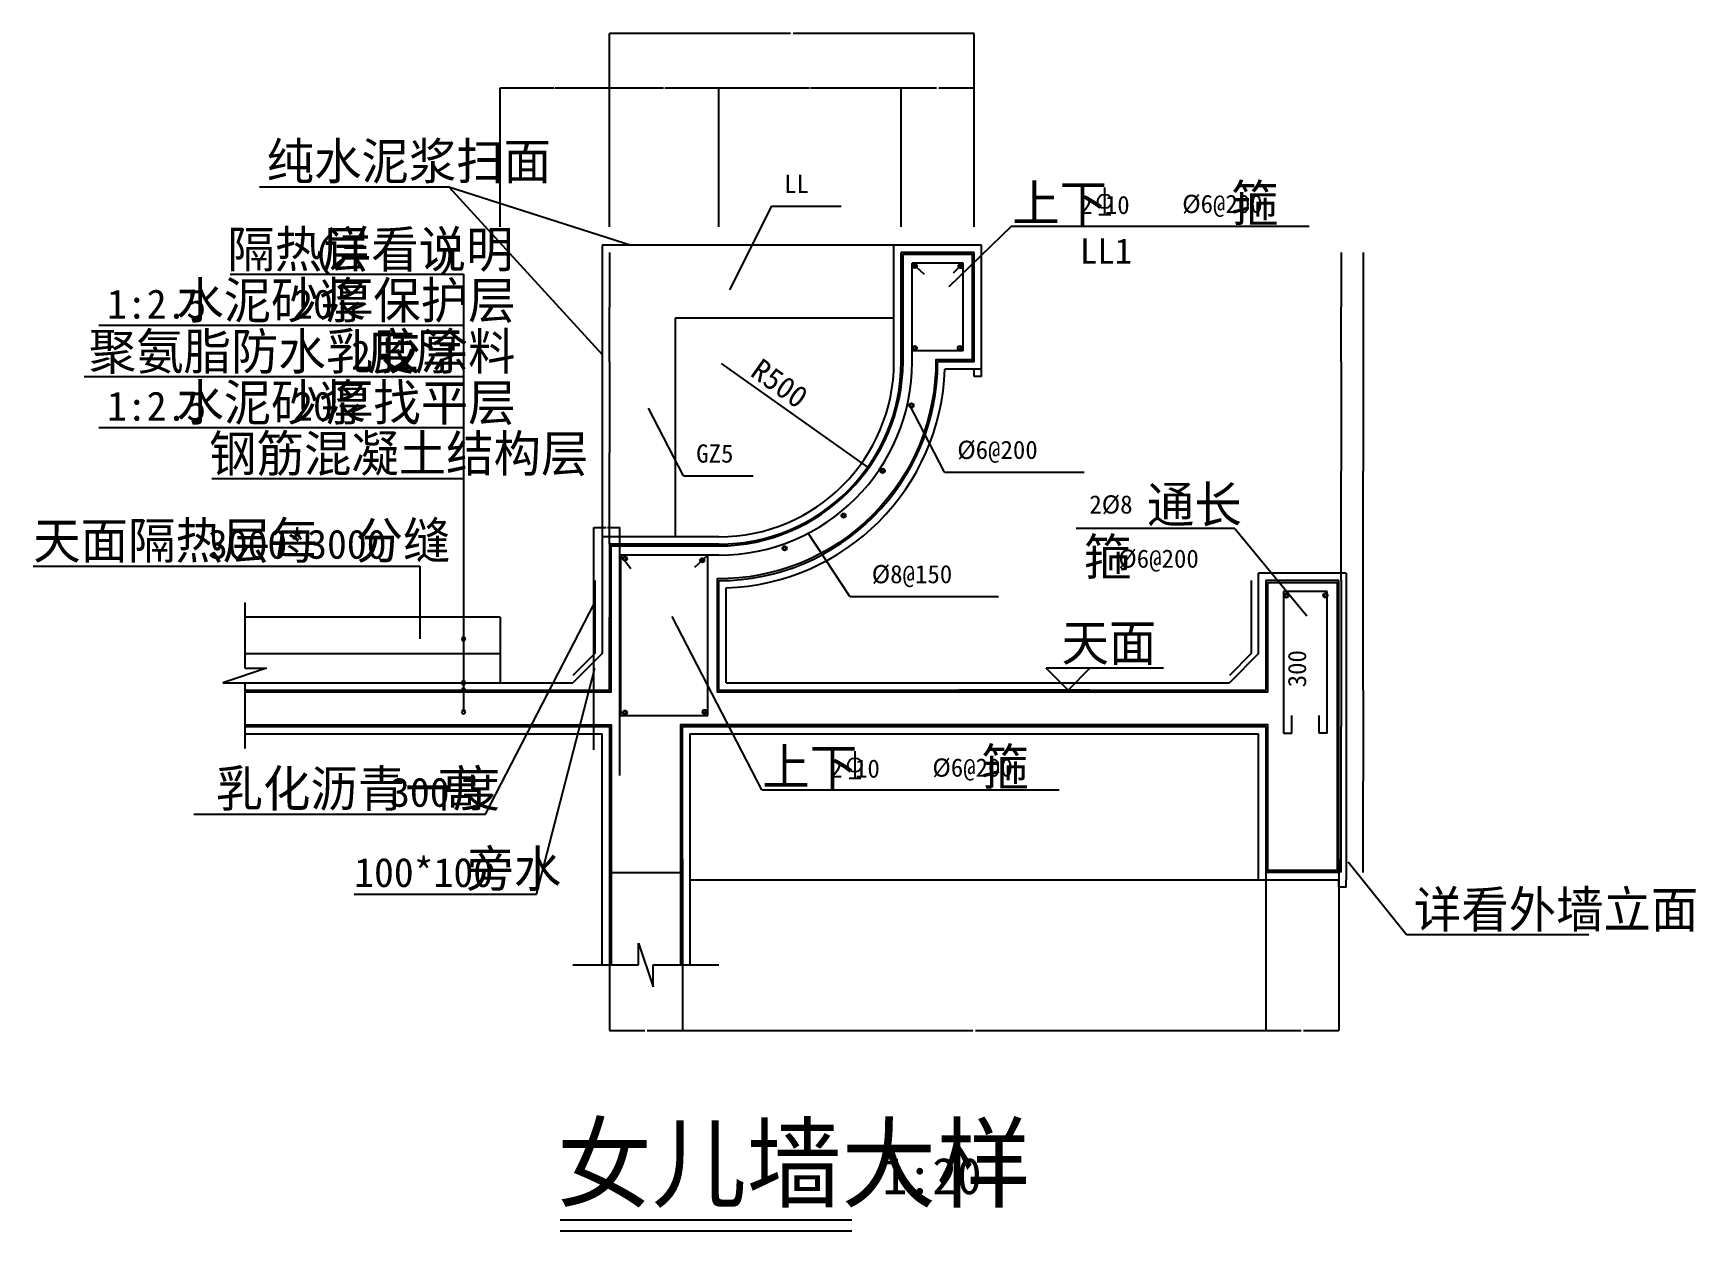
# Model space of a CAD drawing. Header units: metres. Extents: x 1590 to 6149, y -3522 to -239.
import ezdxf

# ---------------------------------------------------------------- set-up
doc = ezdxf.new("R2010")
doc.units = ezdxf.units.M
for name, color, linetype in [('LM', 141, 'Continuous'), ('PUB_DIM', 3, 'Continuous'), ('PUB_TEXT', 7, 'Continuous'), ('PUB_WALL', 255, 'Continuous'), ('S_E_COLUMN', 4, 'Continuous'), ('S_SURFACE', 6, 'Continuous'), ('S_WALL', 255, 'Continuous')]:
    doc.layers.add(name, color=color, linetype=linetype)
doc.dimstyles.get("Standard").update_dxf_attribs({"dimtxt": 2.5, "dimasz": 2.5, "dimexe": 1.25, "dimexo": 0.625, "dimtad": 1, "dimcen": 2.5, "dimazin": 3, "dimtfac": 1, "dimtmove": 0, "dimatfit": 3})

# ---------------------------------------------------------------- blocks, each defined once
blk = doc.blocks.new('*D1')
for p, q in [((5176.7, -1140), (5176.7, -1440)), ((5176.45, -1440), (5176.2, -1440)), ((5176.7, -1740), (5176.7, -1440)), ((5176.7, -1440), (5176.7, -1440)), ((5176.95, -1440), (5177.2, -1440))]:
    blk.add_line(p, q)
at = {"layer": 'Defpoints'}
for p in [(5176.7, -1140), (5176.7, -1440), (5176.7, -1740)]:
    blk.add_point(p, dxfattribs=at)
at = {"layer": 'PUB_DIM', "insert": (5176.7, -1438.875), "char_height": 1, "attachment_point": 5}
blk.add_mtext('0', dxfattribs=at)
blk = doc.blocks.new('*D2')
for p, q in [((5176.7, -840), (5176.7, -990)), ((5176.45, -990), (5176.2, -990)), ((5176.7, -1140), (5176.7, -990)), ((5176.7, -990), (5176.7, -990)), ((5176.95, -990), (5177.2, -990))]:
    blk.add_line(p, q)
at = {"layer": 'Defpoints'}
for p in [(5176.7, -840), (5176.7, -990), (5176.7, -1140)]:
    blk.add_point(p, dxfattribs=at)
at = {"layer": 'PUB_DIM', "insert": (5176.7, -988.875), "char_height": 1, "attachment_point": 5}
blk.add_mtext('0', dxfattribs=at)
blk = doc.blocks.new('*D3')
for p, q in [((5236.7, -2040), (5236.7, -2290)), ((5236.45, -2290), (5236.2, -2290)), ((5236.7, -2540), (5236.7, -2290)), ((5236.7, -2290), (5236.7, -2290)), ((5236.95, -2290), (5237.2, -2290))]:
    blk.add_line(p, q)
at = {"layer": 'Defpoints'}
for p in [(5236.7, -2040), (5236.7, -2290), (5236.7, -2540)]:
    blk.add_point(p, dxfattribs=at)
at = {"layer": 'PUB_DIM', "insert": (5236.7, -2288.875), "char_height": 1, "attachment_point": 5}
blk.add_mtext('0', dxfattribs=at)
blk = doc.blocks.new('*D4')
for p, q in [((4066.97, -390), (3969.69, -390)), ((3969.94, -770), (3969.94, -390)), ((4170.25, -390), (4072.97, -390)), ((4170, -770), (4170, -390))]:
    blk.add_line(p, q)
at = {"layer": 'Defpoints'}
for p in [(4170, -390), (3969.94, -770), (4170, -770)]:
    blk.add_point(p, dxfattribs=at)
at = {"layer": 'PUB_DIM', "insert": (4069.97, -390), "char_height": 1, "attachment_point": 5}
blk.add_mtext('200,06', dxfattribs=at)
blk = doc.blocks.new('*D5')
for p, q in [((3718.44, -390), (3469.69, -390)), ((3469.94, -770), (3469.94, -390)), ((3970.19, -390), (3721.44, -390)), ((3969.94, -770), (3969.94, -390))]:
    blk.add_line(p, q)
at = {"layer": 'Defpoints'}
for p in [(3969.94, -390), (3469.94, -770), (3969.94, -770)]:
    blk.add_point(p, dxfattribs=at)
at = {"layer": 'PUB_DIM', "insert": (3719.94, -390), "char_height": 1, "attachment_point": 5}
blk.add_mtext('500', dxfattribs=at)
blk = doc.blocks.new('*D6')
for p, q in [((3318.44, -390), (3169.69, -390)), ((3169.94, -770), (3169.94, -390)), ((3470.19, -390), (3321.44, -390)), ((3469.94, -770), (3469.94, -390))]:
    blk.add_line(p, q)
at = {"layer": 'Defpoints'}
for p in [(3469.94, -390), (3169.94, -770), (3469.94, -770)]:
    blk.add_point(p, dxfattribs=at)
at = {"layer": 'PUB_DIM', "insert": (3319.94, -390), "char_height": 1, "attachment_point": 5}
blk.add_mtext('300', dxfattribs=at)
blk = doc.blocks.new('*D7')
for p, q in [((3018.44, -390), (2869.69, -390)), ((2869.94, -770), (2869.94, -390)), ((3170.19, -390), (3021.44, -390)), ((3169.94, -770), (3169.94, -390))]:
    blk.add_line(p, q)
at = {"layer": 'Defpoints'}
for p in [(3169.94, -390), (2869.94, -770), (3169.94, -770)]:
    blk.add_point(p, dxfattribs=at)
at = {"layer": 'PUB_DIM', "insert": (3019.94, -390), "char_height": 1, "attachment_point": 5}
blk.add_mtext('300', dxfattribs=at)
blk = doc.blocks.new('*D8')
for p, q in [((3666.47, -240), (3169.69, -240)), ((3169.94, -620), (3169.94, -240)), ((4170.25, -240), (3673.47, -240)), ((4170, -620), (4170, -240))]:
    blk.add_line(p, q)
at = {"layer": 'Defpoints'}
for p in [(4170, -240), (3169.94, -620), (4170, -620)]:
    blk.add_point(p, dxfattribs=at)
at = {"layer": 'PUB_DIM', "insert": (3669.97, -240), "char_height": 1, "attachment_point": 5}
blk.add_mtext('1000,06', dxfattribs=at)
blk = doc.blocks.new('*D9')
for p, q in [((3170, -2503.53), (3170, -2973.53)), ((3369.96, -2503.53), (3369.96, -2973.53)), ((3170.25, -2973.53), (3266.98, -2973.53)), ((3272.98, -2973.53), (3369.71, -2973.53))]:
    blk.add_line(p, q)
at = {"layer": 'Defpoints'}
for p in [(3170, -2503.53), (3369.96, -2503.53), (3170, -2973.53)]:
    blk.add_point(p, dxfattribs=at)
at = {"layer": 'PUB_DIM', "insert": (3269.98, -2973.53), "char_height": 1, "attachment_point": 5}
blk.add_mtext('199,96', dxfattribs=at)
blk = doc.blocks.new('*D10')
for p, q in [((3369.96, -2503.53), (3369.96, -2973.53)), ((4970, -2503.53), (4970, -2973.53)), ((3370.21, -2973.53), (4166.48, -2973.53)), ((4173.48, -2973.53), (4969.75, -2973.53))]:
    blk.add_line(p, q)
at = {"layer": 'Defpoints'}
for p in [(3369.96, -2503.53), (4970, -2503.53), (3369.96, -2973.53)]:
    blk.add_point(p, dxfattribs=at)
at = {"layer": 'PUB_DIM', "insert": (4169.98, -2973.53), "char_height": 1, "attachment_point": 5}
blk.add_mtext('1600,04', dxfattribs=at)
blk = doc.blocks.new('*D11')
for p, q in [((3170, -840), (3170, -990)), ((3169.75, -990), (3169.5, -990)), ((3170, -1140), (3170, -990)), ((3170, -990), (3170, -990)), ((3170.25, -990), (3170.5, -990))]:
    blk.add_line(p, q)
at = {"layer": 'Defpoints'}
for p in [(3170, -840), (3170, -990), (3170, -1140)]:
    blk.add_point(p, dxfattribs=at)
at = {"layer": 'PUB_DIM', "insert": (3170, -988.875), "char_height": 1, "attachment_point": 5}
blk.add_mtext('0', dxfattribs=at)
blk = doc.blocks.new('*D12')
for p, q in [((3170, -1640), (3170, -1840)), ((3169.75, -1840), (3169.5, -1840)), ((3170, -2040), (3170, -1840)), ((3170, -1840), (3170, -1840)), ((3170.25, -1840), (3170.5, -1840))]:
    blk.add_line(p, q)
at = {"layer": 'Defpoints'}
for p in [(3170, -1640), (3170, -1840), (3170, -2040)]:
    blk.add_point(p, dxfattribs=at)
at = {"layer": 'PUB_DIM', "insert": (3170, -1838.875), "char_height": 1, "attachment_point": 5}
blk.add_mtext('0', dxfattribs=at)
blk = doc.blocks.new('*D13')
for p, q in [((3170, -1140), (3170, -1390)), ((3169.75, -1390), (3169.5, -1390)), ((3170, -1640), (3170, -1390)), ((3170, -1390), (3170, -1390)), ((3170.25, -1390), (3170.5, -1390))]:
    blk.add_line(p, q)
at = {"layer": 'Defpoints'}
for p in [(3170, -1140), (3170, -1390), (3170, -1640)]:
    blk.add_point(p, dxfattribs=at)
at = {"layer": 'PUB_DIM', "insert": (3170, -1388.875), "char_height": 1, "attachment_point": 5}
blk.add_mtext('0', dxfattribs=at)
blk = doc.blocks.new('*D14')
for p, q in [((4970, -2503.53), (4970, -2973.53)), ((5169.96, -2503.53), (5169.96, -2973.53)), ((4970.25, -2973.53), (5066.98, -2973.53)), ((5072.98, -2973.53), (5169.71, -2973.53))]:
    blk.add_line(p, q)
at = {"layer": 'Defpoints'}
for p in [(4970, -2503.53), (5169.96, -2503.53), (4970, -2973.53)]:
    blk.add_point(p, dxfattribs=at)
at = {"layer": 'PUB_DIM', "insert": (5069.98, -2973.53), "char_height": 1, "attachment_point": 5}
blk.add_mtext('199,96', dxfattribs=at)
blk = doc.blocks.new('*D15')
for p, q in [((5176.7, -1740), (5176.7, -2140)), ((5176.45, -2140), (5176.2, -2140)), ((5176.7, -2540), (5176.7, -2140)), ((5176.7, -2140), (5176.7, -2140)), ((5176.95, -2140), (5177.2, -2140))]:
    blk.add_line(p, q)
at = {"layer": 'Defpoints'}
for p in [(5176.7, -1740), (5176.7, -2140), (5176.7, -2540)]:
    blk.add_point(p, dxfattribs=at)
at = {"layer": 'PUB_DIM', "insert": (5176.7, -2138.875), "char_height": 1, "attachment_point": 5}
blk.add_mtext('0', dxfattribs=at)
blk = doc.blocks.new('*D16')
for p, q in [((5236.7, -840), (5236.7, -1440)), ((5236.45, -1440), (5236.2, -1440)), ((5236.7, -2040), (5236.7, -1440)), ((5236.7, -1440), (5236.7, -1440)), ((5236.95, -1440), (5237.2, -1440))]:
    blk.add_line(p, q)
at = {"layer": 'Defpoints'}
for p in [(5236.7, -840), (5236.7, -1440), (5236.7, -2040)]:
    blk.add_point(p, dxfattribs=at)
at = {"layer": 'PUB_DIM', "insert": (5236.7, -1438.875), "char_height": 1, "attachment_point": 5}
blk.add_mtext('0', dxfattribs=at)
blk = doc.blocks.new('*D17')
for p, q in [((3126.85, -2204.09), (3126.85, -1594.76)), ((3127.1, -1594.76), (3160.55, -1594.76)), ((3164.55, -1594.76), (3198, -1594.76)), ((3198.25, -2274.1), (3198.25, -1594.76))]:
    blk.add_line(p, q)
at = {"layer": 'Defpoints'}
for p in [(3126.85, -1594.76), (3126.85, -2204.09), (3198.25, -2274.1)]:
    blk.add_point(p, dxfattribs=at)
at = {"layer": 'PUB_DIM', "insert": (3162.55, -1594.76), "char_height": 1, "attachment_point": 5}
blk.add_mtext('71,4', dxfattribs=at)

msp = doc.modelspace()

# ---------------------------------------------------------------- hatches: boundary and pattern name
at = {"layer": 'S_SURFACE'}
h = msp.add_hatch(dxfattribs=at)
h.set_pattern_fill('ANSI31', scale=500)
h.paths.add_polyline_path([(3170, -2540), (3170, -2793.53), (3249.94, -2793.53), (3249.94, -2733.53), (3289.94, -2853.53), (3289.94, -2793.53), (3369.96, -2793.53), (3369.96, -2540)])

# ---------------------------------------------------------------- linework, layer by layer
for points in [[(3034.7, -3492.07), (3834.14, -3492.07)], [(3034.7, -3522.34), (3834.14, -3522.34)]]:
    msp.add_lwpolyline(points)
at = {"layer": 'LM'}
for p, q in [((4527.8, -662.19), (4527.8, -734.87)), ((3613.94, -713.41), (3499.27, -942.64)), ((3613.94, -713.41), (3805.49, -713.41)), ((4272.74, -768.12), (4100.45, -934.37)), ((4272.74, -768.12), (5088.44, -768.12)), ((4512.13, -735.99), (4544.58, -735.99)), ((3372.69, -1452.48), (3277.02, -1267.11)), ((4088.53, -1442.38), (3992.85, -1257.02)), ((3372.69, -1452.48), (3564.25, -1452.48)), ((4088.53, -1442.38), (4471.63, -1442.38)), ((3829.33, -1783.17), (3714.95, -1609.97)), ((4884.38, -1597.45), (4449.36, -1597.45)), ((4884.38, -1597.45), (5082.4, -1836.55)), ((3829.33, -1783.17), (4237.18, -1783.17)), ((3587.7, -2313.46), (3341.51, -1838.55)), ((3842.76, -2207.53), (3842.76, -2280.21)), ((3587.7, -2313.46), (4403.4, -2313.46)), ((3827.1, -2281.33), (3859.55, -2281.33))]:
    msp.add_line(p, q, dxfattribs=at)
for centre in [(4527.8, -700.21), (3842.76, -2245.55)]:
    msp.add_circle(centre, 19.01, dxfattribs=at)
at = {"layer": 'PUB_DIM'}
for p, q in [((3878.17, -1428.7), (3476.94, -1144.95)), ((4689.26, -1980), (4367.55, -1980)), ((4427.55, -2040), (4367.55, -1980)), ((4487.55, -1980), (4427.55, -2040)), ((4487.55, -2040), (4127.55, -2040))]:
    msp.add_line(p, q, dxfattribs=at)
at = {"layer": 'PUB_WALL'}
msp.add_lwpolyline([(2169.94, -2045), (3174.94, -2045), (3174.94, -1645), (3469.94, -1645, 0.41), (3974.94, -1140), (3974.94, -845), (4164.94, -845), (4164.94, -1135), (4064.92, -1135, -0.42), (3464.94, -1734.98), (3464.94, -2045), (4975, -2045), (4975, -1745), (5164.96, -1745), (5164.96, -2535), (4975, -2535), (4975, -2135), (3364.96, -2135), (3364.96, -2793.53)], format="xyb", dxfattribs=at)
for points in [[(2169.94, -2135), (3175, -2135), (3175, -2793.53)], [(3170, -2540), (3369.96, -2540)]]:
    msp.add_lwpolyline(points, dxfattribs=at)
at = {"layer": 'S_E_COLUMN'}
for p, q in [((2869.94, -1840), (2169.94, -1840)), ((2869.94, -1840), (2869.94, -2020)), ((2169.94, -1940), (2869.94, -1940))]:
    msp.add_line(p, q, dxfattribs=at)
at = {"layer": 'S_SURFACE'}
for p, q in [((2209.94, -660), (2729.94, -660)), ((2729.94, -660), (3149.94, -1120)), ((2729.94, -660), (3229.94, -820)), ((3949.94, -820), (3149.94, -820)), ((3149.94, -820), (3149.94, -1940)), ((4189.96, -820), (3949.94, -820)), ((3949.94, -1140), (3949.94, -820)), ((4189.96, -1160), (4189.96, -820)), ((2130, -900), (2769.94, -900)), ((2769.94, -900), (2769.94, -2100)), ((1769.94, -1040), (2769.94, -1040)), ((3349.94, -1020), (3349.94, -1620)), ((3949.94, -1020), (3349.94, -1020)), ((1730, -1180), (2769.94, -1180)), ((4189.96, -1160), (4089.62, -1160)), ((4169.96, -1180), (4169.96, -1160)), ((4189.96, -1180), (4169.96, -1180)), ((4189.96, -1180), (4189.96, -1160)), ((1769.94, -1320), (2769.94, -1320)), ((2080, -1460), (2769.94, -1460)), ((3469.94, -1620), (3149.94, -1620)), ((1589.94, -1700), (2649.94, -1700)), ((2649.94, -1700), (2649.94, -1900)), ((5189.94, -1720), (4949.94, -1720)), ((4949.94, -1940.06), (4949.94, -1720)), ((5189.94, -1720), (5189.94, -2560)), ((3129.94, -1740), (3129.94, -1940)), ((3489.94, -2020), (3489.94, -1759.68)), ((4930, -1740), (4930, -1940)), ((2169.94, -1800), (2169.94, -1980)), ((2829.94, -2380), (3129.94, -1800)), ((3129.94, -1940), (3069.94, -2000)), ((3149.94, -1940), (3069.94, -2020)), ((4950, -1940), (4870, -2020)), ((4930, -1940), (4870, -2000)), ((2229.94, -1980), (2109.94, -2020)), ((2169.94, -1980), (2229.94, -1980)), ((2969.94, -2600), (3129.94, -1980)), ((2109.94, -2020), (2169.94, -2020)), ((2169.94, -2020), (3069.94, -2020)), ((2169.94, -2020), (2169.94, -2200)), ((3489.94, -2020), (4870, -2020)), ((2169.94, -2160), (3149.94, -2160)), ((3149.94, -2793.53), (3149.94, -2160)), ((3389.94, -2160), (3389.94, -2793.53)), ((3389.94, -2160), (4949.94, -2160)), ((4949.94, -2560), (4949.94, -2160)), ((2029.94, -2380), (2829.94, -2380)), ((5355.83, -2711.43), (5195.83, -2511.43)), ((3389.94, -2560), (5169.94, -2560)), ((5169.94, -2580), (5169.94, -2560)), ((5189.94, -2580), (5169.94, -2580)), ((5189.94, -2580), (5189.94, -2560)), ((2469.94, -2600), (2969.94, -2600)), ((3249.94, -2733.53), (3289.94, -2853.53)), ((3249.94, -2793.53), (3249.94, -2733.53)), ((5855.83, -2711.43), (5355.83, -2711.43)), ((3069.94, -2793.53), (3249.94, -2793.53)), ((3289.94, -2853.53), (3289.94, -2793.53)), ((3289.94, -2793.53), (3469.94, -2793.53))]:
    msp.add_line(p, q, dxfattribs=at)
for centre, radius, start, end in [((3469.94, -1140), 480, 270, 360), ((3469.94, -1140), 620, 271.85, 358.15), ((2769.94, -1900), 5, 0, 180), ((2769.94, -1900), 5, 180, 0), ((2769.94, -2020), 5, 0, 180), ((2769.94, -2020), 5, 180, 0), ((2769.94, -2040), 5, 0, 180), ((2769.94, -2040), 5, 180, 0), ((2769.94, -2100), 5, 0, 180), ((2769.94, -2100), 5, 180, 0)]:
    msp.add_arc(centre, radius, start, end, dxfattribs=at)
at = {"layer": 'S_WALL'}
for p, q in [((3969.94, -1140), (3969.94, -840)), ((4169.94, -840), (3969.94, -840)), ((4169.94, -1140), (4169.94, -840)), ((3999.94, -1140), (3999.94, -870)), ((4139.94, -870), (3999.94, -870)), ((3999.94, -870), (4032.57, -899.98)), ((4139.94, -870), (4112.69, -897.01)), ((4139.94, -1110), (4139.94, -870)), ((4139.94, -1110), (3999.94, -1110)), ((4169.94, -1140), (4069.94, -1140)), ((3169.94, -1640), (3169.94, -2040)), ((3469.94, -1640), (3169.94, -1640)), ((3469.94, -1670), (3199.94, -1670)), ((3199.94, -1670), (3199.94, -2110)), ((3199.94, -1670), (3228.43, -1706.54)), ((3439.94, -1670), (3403.5, -1703.58)), ((3439.94, -2110), (3439.94, -1670)), ((3469.94, -2040), (3469.94, -1740)), ((4970, -1740), (4970, -2040)), ((5169.96, -1740), (4970, -1740)), ((5138.44, -1770), (5018.6, -1770)), ((5018.6, -1770), (5018.6, -2157.79)), ((5138.44, -2157.79), (5138.44, -1770)), ((5169.96, -2540), (5169.96, -1740)), ((2169.94, -2040), (3169.94, -2040)), ((3469.94, -2040), (4970, -2040)), ((2169.94, -2140), (3170, -2140)), ((3170, -2140), (3170, -2793.53)), ((3199.94, -2110), (3439.94, -2110)), ((3369.96, -2140), (4970, -2140)), ((3369.96, -2793.53), (3369.96, -2140)), ((4970, -2140), (4970, -2540)), ((5041.16, -2157.79), (5041.16, -2110.22)), ((5115.88, -2157.79), (5115.88, -2110.22)), ((5018.6, -2157.79), (5041.16, -2157.79)), ((5138.44, -2157.79), (5115.88, -2157.79)), ((3170, -2540), (3369.96, -2540)), ((5169.96, -2540), (4970, -2540))]:
    msp.add_line(p, q, dxfattribs=at)
for centre, radius in [((4007.17, -877.17), 5.93), ((4007.17, -877.17), 3.93), ((4132.87, -877.87), 5.93), ((4132.87, -877.87), 3.93), ((4007.17, -1102.3), 5.93), ((4007.17, -1102.3), 3.93), ((4130.75, -1102.3), 5.93), ((4130.75, -1102.3), 3.93), ((3998.16, -1259.66), 5.93), ((3998.16, -1259.66), 3.93), ((3919.35, -1439.06), 5.93), ((3919.35, -1439.06), 3.93), ((3812.08, -1561.57), 5.93), ((3812.08, -1561.57), 3.93), ((3212.23, -1679.71), 5.93), ((3212.23, -1679.71), 3.93), ((3424.59, -1684.09), 5.93), ((3424.59, -1684.09), 3.93), ((3650.08, -1651.27), 5.93), ((3650.08, -1651.27), 3.93), ((5026.37, -1781.09), 5.93), ((5026.37, -1781.09), 3.93), ((5133.24, -1780.49), 5.93), ((5133.24, -1780.49), 3.93), ((3212.23, -2101.95), 5.93), ((3431.15, -2099.76), 5.93), ((3431.15, -2099.76), 3.93), ((3212.23, -2101.95), 3.93)]:
    msp.add_circle(centre, radius, dxfattribs=at)
for radius in [600, 500, 530]:
    msp.add_arc((3469.94, -1140), radius, 270, 360, dxfattribs=at)

# ---------------------------------------------------------------- texts
at = {"layer": 'PUB_DIM'}
msp.add_text('R500', height=60, rotation=324.73, dxfattribs=at).set_placement((3552.65, -1176.45))
at = {"layer": 'PUB_TEXT'}
for s, height, p in [('纯水泥浆扫面', 100, (2229.94, -640)), ('LL', 50, (3649.15, -677.39)), ('上下     箍', 100, (4274.39, -755.06)), ('%%c6@200', 50, (4740.54, -732.1)), ('2 10', 50, (4460.36, -734.93)), ('隔热层', 100, (2122.18, -881.52)), ('详看说明', 100, (2386.73, -881.52)), ('(', 80, (2359.28, -881.52)), (')', 80, (2697.77, -881.52)), ('LL1', 70, (4460.36, -871.34)), ('水泥砂浆', 100, (1982.38, -1021.52)), ('厚保护层', 100, (2392.43, -1021.52)), ('1:2.5', 80, (1792.18, -1021.52)), ('20', 80, (2302.63, -1021.52)), ('聚氨脂防水乳胶涂料', 100, (1742.18, -1161.52)), ('度', 100, (2505.88, -1161.52)), ('2', 80, (2461.17, -1161.52)), ('2', 80, (2591.17, -1161.52)), ('厚', 100, (2635.88, -1161.52)), ('1:2.5', 80, (1792.18, -1301.52)), ('水泥砂浆', 100, (1982.38, -1301.52)), ('20', 80, (2302.63, -1301.52)), ('厚找平层', 100, (2392.43, -1301.52)), ('钢筋混凝土结构层', 100, (2072.18, -1441.52)), ('GZ5', 50, (3407.9, -1416.46)), ('%%c6@200', 50, (4123.73, -1406.36)), ('2%%c8', 50, (4485.87, -1556.11)), ('通长', 100, (4643.76, -1581.54)), ('天面隔热层每', 100, (1589.94, -1680)), ('3000*3000', 80, (2068.93, -1680)), ('分缝', 100, (2473.99, -1680)), ('箍', 100, (4470.97, -1724.81)), ('%%c6@200', 50, (4565.39, -1704.68)), ('%%c8@150', 50, (3889.28, -1747.15)), ('天面', 100, (4409.64, -1960)), ('上下     箍', 100, (3589.36, -2300.39)), ('2 10', 50, (3775.32, -2280.27)), ('%%c6@200', 50, (4055.51, -2277.44)), ('乳化沥青一度', 100, (2089.94, -2360)), ('高', 100, (2698.77, -2360)), ('300', 80, (2568.3, -2360)), ('100*100', 80, (2469.94, -2580)), ('旁水', 100, (2777.9, -2580)), ('详看外墙立面', 100, (5375.83, -2691.43)), ('女儿墙大样', 200, (3026.24, -3437.4)), ('1:20', 100, (3918.82, -3422.08))]:
    msp.add_text(s, height=height, dxfattribs=at).set_placement(p)
msp.add_text('300', height=50, rotation=90, dxfattribs=at).set_placement((5080.28, -2032.52))

# ---------------------------------------------------------------- dimensions: what is measured, and where the dimension line sits
at = {"layer": 'PUB_DIM'}
for base, p1, p2, picture, middle in [((4170, -240), (4170, -620), (3169.94, -620), '*D8', (3669.97, -240)), ((3169.94, -390), (3169.94, -770), (2869.94, -770), '*D7', (3019.94, -390)), ((3469.94, -390), (3469.94, -770), (3169.94, -770), '*D6', (3319.94, -390)), ((3969.94, -390), (3969.94, -770), (3469.94, -770), '*D5', (3719.94, -390)), ((4170, -390), (4170, -770), (3969.94, -770), '*D4', (4069.97, -390)), ((3170, -990), (3170, -840), (3170, -1140), '*D11', (3170, -988.875)), ((5176.7, -990), (5176.7, -1140), (5176.7, -840), '*D2', (5176.7, -988.875)), ((5236.7, -1440), (5236.7, -2040), (5236.7, -840), '*D16', (5236.7, -1438.875)), ((3170, -1390), (3170, -1140), (3170, -1640), '*D13', (3170, -1388.875)), ((5176.7, -1440), (5176.7, -1740), (5176.7, -1140), '*D1', (5176.7, -1438.875)), ((3126.85, -1594.76), (3126.85, -2204.09), (3198.25, -2274.1), '*D17', (3162.55, -1594.76)), ((3170, -1840), (3170, -1640), (3170, -2040), '*D12', (3170, -1838.875)), ((5176.7, -2140), (5176.7, -2540), (5176.7, -1740), '*D15', (5176.7, -2138.875)), ((5236.7, -2290), (5236.7, -2040), (5236.7, -2540), '*D3', (5236.7, -2288.875)), ((3170, -2973.53), (3170, -2503.53), (3369.96, -2503.53), '*D9', (3269.98, -2973.53)), ((3369.96, -2973.53), (3369.96, -2503.53), (4970, -2503.53), '*D10', (4169.98, -2973.53)), ((4970, -2973.53), (4970, -2503.53), (5169.96, -2503.53), '*D14', (5069.98, -2973.53))]:
    dim = msp.add_linear_dim(base=base, p1=p1, p2=p2, dimstyle='Standard', dxfattribs=at)
    dim.commit()
    dim.dimension.update_dxf_attribs({"geometry": picture, "text_midpoint": middle})

doc.saveas('drawing.dxf')
